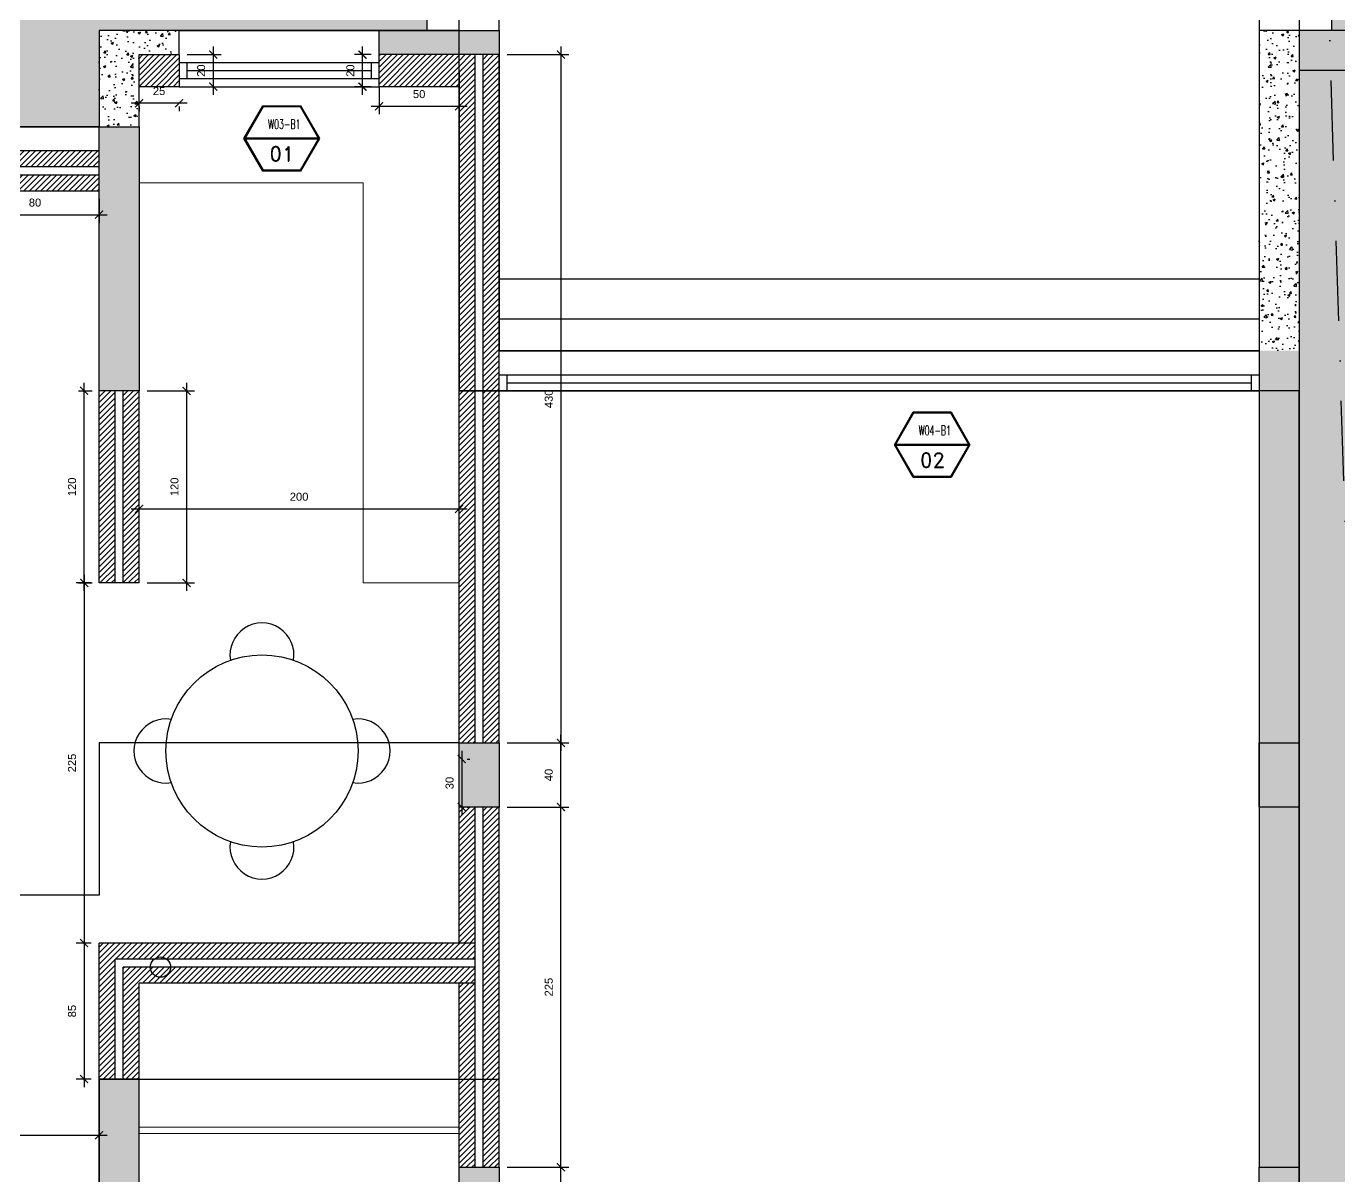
# Model space of a CAD drawing. Header units: centimetres. Extents: x 96271 to 179142, y 9855 to 112216.
# Drawn here: x 99691 to 100511, y 82120 to 82838 of the extents above; entities that cross this region are included whole.
import ezdxf
from ezdxf.enums import TextEntityAlignment as Align

# ---------------------------------------------------------------- set-up
doc = ezdxf.new("R2010")
doc.units = ezdxf.units.CM
doc.header["$LTSCALE"] = 100
doc.header["$MEASUREMENT"] = 0
doc.header["$PDSIZE"] = 0.2
doc.linetypes.add('DASHDOT', pattern=[1, 0.5, -0.25, 0, -0.25])
doc.layers.get('0').update_dxf_attribs({"linetype": 'CONTINUOUS'})
doc.layers.get('DEFPOINTS').update_dxf_attribs({"linetype": 'CONTINUOUS'})
for name, color, linetype in [('A-Dim CMU', 2, 'CONTINUOUS'), ('A-Furn-Free', 32, 'CONTINUOUS'), ('A-Glass-Full', 140, 'CONTINUOUS'), ('A-Patt-CMU', 8, 'CONTINUOUS'), ('A-Patt-Strcr', 8, 'CONTINUOUS'), ('A-Setback', 3, 'DASHDOT'), ('A-Slab limit', 53, 'CONTINUOUS'), ('A-Wall-Full', 5, 'CONTINUOUS'), ('A-Wall-Prht', 2, 'CONTINUOUS'), ('A-Wall-Strctr', 6, 'CONTINUOUS'), ('A-WINDOW-ANOT', 131, 'CONTINUOUS'), ('M-DR-SW', 62, 'CONTINUOUS'), ('PLANTS', 75, 'CONTINUOUS'), ('S-Limit-Formwork', 42, 'CONTINUOUS')]:
    doc.layers.add(name, color=color, linetype=linetype)
doc.layers.add('sanitaires', color=150, linetype='CONTINUOUS', lineweight=0)
doc.styles.add('ROMAND', font='romand.shx', dxfattribs={"height": 10})
doc.styles.get("Standard").update_dxf_attribs({"font": 'arial.ttf'})
doc.dimstyles.new('1-50', dxfattribs={"dimtxt": 11.25, "dimasz": 5, "dimexe": 5, "dimexo": 5, "dimgap": 5, "dimtad": 1, "dimdec": 1, "dimrnd": 0.5, "dimzin": 12, "dimdsep": 46, "dimtxsty": 'Standard', "dimblk": 'ARCHTICK', "dimcen": 0.09, "dimdle": 5, "dimadec": 0, "dimazin": 3, "dimtfac": 1, "dimtdec": 1, "dimtix": 1, "dimtofl": 0, "dimtmove": 1, "dimatfit": 3, "dimfxl": 5, "dimtolj": 1, "dimtzin": 0, "dimarcsym": 0})
pattern_1 = [(50, (99598.393, 77124.047), (14.345204, -1.255043), [1.5, -16.5]), (355, (99598.393, 77124.047), (-2.775027, 15.043843), [1.2, -13.2]), (100.45144, (99599.589, 77123.942), (11.570177, 13.7888), [1.274804, -14.022842]), (46.1842, (99598.393, 77128.047), (21.344827, -3.310386), [2.25, -24.75]), (96.63564, (99600.172, 77127.77), (18.69324, 19.48237), [1.91221, -21.034275]), (351.18416, (99598.393, 77128.047), (18.69324, 19.48237), [1.8, -19.8]), (21, (99600.393, 77127.047), (11.93814, -8.052378), [1.5, -16.5]), (326, (99600.393, 77127.047), (4.866307, 14.503), [1.2, -13.2]), (71.45144, (99601.388, 77126.376), (16.804448, 6.450623), [1.274804, -14.022842]), (37.5, (99598.393, 77124.047), (0.243197, 6.657877), [0, -13.04, 0, -13.4, 0, -13.25]), (7.5, (99598.393, 77124.047), (5.261391, 7.888234), [0, -7.64, 0, -12.74, 0, -5.05]), (327.5, (99593.933, 77124.047), (10.6764487, -0.4510974), [0, -5, 0, -15.6, 0, -20.7]), (317.5, (99591.933, 77124.047), (11.663723, 2.0021), [0, -6.5, 0, -10.36, 0, -14.7])]
pattern_2 = [(225, (109663.1543, 69378.0145), (1.76776695, -1.76776695), [])]

# ---------------------------------------------------------------- blocks, each defined once
blk = doc.blocks.new('_ArchTick')
at = {"color": 0, "linetype": 'ByBlock', "const_width": 0.15}
blk.add_lwpolyline([(-0.5, -0.5), (0.5, 0.5)], dxfattribs=at)
blk = doc.blocks.new('*D1129')
at = {"layer": 'A-Dim CMU', "color": 0, "lineweight": -2, "transparency": 16777216}
for p, q in [((99727.24, 82485.33), (99727.24, 82615.33)), ((99723.67, 82610.33), (99732.24, 82610.33)), ((99723.67, 82490.33), (99732.24, 82490.33))]:
    blk.add_line(p, q, dxfattribs=at)
at = {"layer": 'DEFPOINTS', "color": 0, "transparency": 16777216}
for p in [(99718.67, 82610.33), (99727.24, 82610.33), (99718.67, 82490.33)]:
    blk.add_point(p, dxfattribs=at)
at = {"layer": 'A-Dim CMU', "color": 0, "lineweight": -2, "transparency": 16777216, "xscale": 5, "yscale": 5, "zscale": 5}
for p, rotation in [((99727.24, 82610.33), 90), ((99727.24, 82490.33), 270)]:
    blk.add_blockref('_ArchTick', p, dxfattribs=dict(at, rotation=rotation))
at = {"layer": 'A-Dim CMU', "color": 0, "transparency": 16777216, "insert": (99719.69, 82550.33), "char_height": 5, "attachment_point": 5, "rotation": 90}
blk.add_mtext('\\A1;120', dxfattribs=at)
blk = doc.blocks.new('*D1140')
at = {"layer": 'A-Dim CMU', "color": 0, "lineweight": -2, "transparency": 16777216}
for p, q in [((99656.56, 82730.33), (99656.56, 82715.35)), ((99736.56, 82730.33), (99736.56, 82715.35)), ((99651.56, 82720.35), (99741.56, 82720.35))]:
    blk.add_line(p, q, dxfattribs=at)
at = {"layer": 'DEFPOINTS', "color": 0, "transparency": 16777216}
for p in [(99656.56, 82735.33), (99736.56, 82735.33), (99736.56, 82720.35)]:
    blk.add_point(p, dxfattribs=at)
at = {"layer": 'A-Dim CMU', "color": 0, "lineweight": -2, "transparency": 16777216, "xscale": 5, "yscale": 5, "zscale": 5, "rotation": 180}
blk.add_blockref('_ArchTick', (99656.56, 82720.35), dxfattribs=at)
at = {"layer": 'A-Dim CMU', "color": 0, "lineweight": -2, "transparency": 16777216, "xscale": 5, "yscale": 5, "zscale": 5}
blk.add_blockref('_ArchTick', (99736.56, 82720.35), dxfattribs=at)
at = {"layer": 'A-Dim CMU', "color": 0, "transparency": 16777216, "insert": (99696.56, 82727.9), "char_height": 5, "attachment_point": 5}
blk.add_mtext('\\A1;80', dxfattribs=at)
blk = doc.blocks.new('*D1161')
at = {"layer": 'A-Dim CMU', "color": 0, "lineweight": -2, "transparency": 16777216}
for p, q in [((99991.56, 82350.33), (100030.13, 82350.33)), ((100025.13, 82120.33), (100025.13, 82355.33)), ((99991.56, 82125.33), (100030.13, 82125.33))]:
    blk.add_line(p, q, dxfattribs=at)
at = {"layer": 'DEFPOINTS', "color": 0, "transparency": 16777216}
for p in [(99986.56, 82350.33), (100025.13, 82350.33), (99986.56, 82125.33)]:
    blk.add_point(p, dxfattribs=at)
at = {"layer": 'A-Dim CMU', "color": 0, "lineweight": -2, "transparency": 16777216, "xscale": 5, "yscale": 5, "zscale": 5}
for p, rotation in [((100025.13, 82350.33), 90), ((100025.13, 82125.33), 270)]:
    blk.add_blockref('_ArchTick', p, dxfattribs=dict(at, rotation=rotation))
at = {"layer": 'A-Dim CMU', "color": 0, "transparency": 16777216, "insert": (100017.58, 82237.83), "char_height": 5, "attachment_point": 5, "rotation": 90}
blk.add_mtext('\\A1;225', dxfattribs=at)
blk = doc.blocks.new('*D1162')
at = {"layer": 'A-Dim CMU', "color": 0, "lineweight": -2, "transparency": 16777216}
for p, q in [((100025.13, 82045.33), (100025.13, 82130.33)), ((99991.56, 82125.33), (100030.13, 82125.33)), ((99991.56, 82050.33), (100030.13, 82050.33))]:
    blk.add_line(p, q, dxfattribs=at)
at = {"layer": 'DEFPOINTS', "color": 0, "transparency": 16777216}
for p in [(99986.56, 82125.33), (100025.13, 82125.33), (99986.56, 82050.33)]:
    blk.add_point(p, dxfattribs=at)
at = {"layer": 'A-Dim CMU', "color": 0, "lineweight": -2, "transparency": 16777216, "xscale": 5, "yscale": 5, "zscale": 5}
for p, rotation in [((100025.13, 82125.33), 90), ((100025.13, 82050.33), 270)]:
    blk.add_blockref('_ArchTick', p, dxfattribs=dict(at, rotation=rotation))
at = {"layer": 'A-Dim CMU', "color": 0, "transparency": 16777216, "insert": (100017.59, 82087.83), "char_height": 5, "attachment_point": 5, "rotation": 90}
blk.add_mtext('\\A1;75', dxfattribs=at)
blk = doc.blocks.new('*D1163')
at = {"layer": 'A-Dim CMU', "color": 0, "lineweight": -2, "transparency": 16777216}
for p, q in [((99963.16, 82385.33), (99963.16, 82345.33)), ((99966.56, 82380.33), (99968.16, 82380.33)), ((99966.56, 82350.33), (99968.16, 82350.33))]:
    blk.add_line(p, q, dxfattribs=at)
at = {"layer": 'DEFPOINTS', "color": 0, "transparency": 16777216}
for p in [(99961.56, 82380.33), (99961.56, 82350.33), (99963.16, 82350.33)]:
    blk.add_point(p, dxfattribs=at)
at = {"layer": 'A-Dim CMU', "color": 0, "lineweight": -2, "transparency": 16777216, "xscale": 5, "yscale": 5, "zscale": 5}
for p, rotation in [((99963.16, 82380.33), 90), ((99963.16, 82350.33), 270)]:
    blk.add_blockref('_ArchTick', p, dxfattribs=dict(at, rotation=rotation))
at = {"layer": 'A-Dim CMU', "color": 0, "transparency": 16777216, "insert": (99955.61, 82365.33), "char_height": 5, "attachment_point": 5, "rotation": 90}
blk.add_mtext('\\A1;30', dxfattribs=at)
blk = doc.blocks.new('*D1164')
at = {"layer": 'A-Dim CMU', "color": 0, "lineweight": -2, "transparency": 16777216}
for p, q in [((99991.56, 82390.33), (100030.13, 82390.33)), ((100025.13, 82345.33), (100025.13, 82395.33)), ((99991.56, 82350.33), (100030.13, 82350.33))]:
    blk.add_line(p, q, dxfattribs=at)
at = {"layer": 'DEFPOINTS', "color": 0, "transparency": 16777216}
for p in [(99986.56, 82390.33), (100025.13, 82390.33), (99986.56, 82350.33)]:
    blk.add_point(p, dxfattribs=at)
at = {"layer": 'A-Dim CMU', "color": 0, "lineweight": -2, "transparency": 16777216, "xscale": 5, "yscale": 5, "zscale": 5}
for p, rotation in [((100025.13, 82390.33), 90), ((100025.13, 82350.33), 270)]:
    blk.add_blockref('_ArchTick', p, dxfattribs=dict(at, rotation=rotation))
at = {"layer": 'A-Dim CMU', "color": 0, "transparency": 16777216, "insert": (100017.58, 82370.33), "char_height": 5, "attachment_point": 5, "rotation": 90}
blk.add_mtext('\\A1;40', dxfattribs=at)
blk = doc.blocks.new('*D1173')
at = {"layer": 'A-Dim CMU', "color": 0, "lineweight": -2, "transparency": 16777216}
for p, q in [((99911.56, 82800.33), (99911.56, 82783.12)), ((99961.56, 82800.33), (99961.56, 82783.12)), ((99906.56, 82788.12), (99966.56, 82788.12))]:
    blk.add_line(p, q, dxfattribs=at)
at = {"layer": 'DEFPOINTS', "color": 0, "transparency": 16777216}
for p in [(99911.56, 82805.33), (99961.56, 82805.33), (99961.56, 82788.12)]:
    blk.add_point(p, dxfattribs=at)
at = {"layer": 'A-Dim CMU', "color": 0, "lineweight": -2, "transparency": 16777216, "xscale": 5, "yscale": 5, "zscale": 5, "rotation": 180}
blk.add_blockref('_ArchTick', (99911.56, 82788.12), dxfattribs=at)
at = {"layer": 'A-Dim CMU', "color": 0, "lineweight": -2, "transparency": 16777216, "xscale": 5, "yscale": 5, "zscale": 5}
blk.add_blockref('_ArchTick', (99961.56, 82788.12), dxfattribs=at)
at = {"layer": 'A-Dim CMU', "color": 0, "transparency": 16777216, "insert": (99936.56, 82795.67), "char_height": 5, "attachment_point": 5}
blk.add_mtext('\\A1;50', dxfattribs=at)
blk = doc.blocks.new('*D1174')
at = {"layer": 'A-Dim CMU', "color": 0, "lineweight": -2, "transparency": 16777216}
for p, q in [((99901.17, 82795.33), (99901.17, 82825.33)), ((99906.56, 82820.33), (99896.17, 82820.33)), ((99906.56, 82800.33), (99896.17, 82800.33))]:
    blk.add_line(p, q, dxfattribs=at)
at = {"layer": 'DEFPOINTS', "color": 0, "transparency": 16777216}
for p in [(99901.17, 82820.33), (99911.56, 82820.33), (99911.56, 82800.33)]:
    blk.add_point(p, dxfattribs=at)
at = {"layer": 'A-Dim CMU', "color": 0, "lineweight": -2, "transparency": 16777216, "xscale": 5, "yscale": 5, "zscale": 5}
for p, rotation in [((99901.17, 82820.33), 90), ((99901.17, 82800.33), 270)]:
    blk.add_blockref('_ArchTick', p, dxfattribs=dict(at, rotation=rotation))
at = {"layer": 'A-Dim CMU', "color": 0, "transparency": 16777216, "insert": (99893.62, 82810.33), "char_height": 5, "attachment_point": 5, "rotation": 90}
blk.add_mtext('\\A1;20', dxfattribs=at)
blk = doc.blocks.new('*D1175')
at = {"layer": 'A-Dim CMU', "color": 0, "lineweight": -2, "transparency": 16777216}
for p, q in [((99807.91, 82825.33), (99807.91, 82795.33)), ((99791.56, 82820.33), (99812.91, 82820.33)), ((99791.56, 82800.33), (99812.91, 82800.33))]:
    blk.add_line(p, q, dxfattribs=at)
at = {"layer": 'DEFPOINTS', "color": 0, "transparency": 16777216}
for p in [(99786.56, 82820.33), (99786.56, 82800.33), (99807.91, 82800.33)]:
    blk.add_point(p, dxfattribs=at)
at = {"layer": 'A-Dim CMU', "color": 0, "lineweight": -2, "transparency": 16777216, "xscale": 5, "yscale": 5, "zscale": 5}
for p, rotation in [((99807.91, 82820.33), 90), ((99807.91, 82800.33), 270)]:
    blk.add_blockref('_ArchTick', p, dxfattribs=dict(at, rotation=rotation))
at = {"layer": 'A-Dim CMU', "color": 0, "transparency": 16777216, "insert": (99800.36, 82810.33), "char_height": 5, "attachment_point": 5, "rotation": 90}
blk.add_mtext('\\A1;20', dxfattribs=at)
blk = doc.blocks.new('*D1176')
at = {"layer": 'A-Dim CMU', "color": 0, "lineweight": -2, "transparency": 16777216}
for p, q in [((99791.56, 82790.01), (99756.56, 82790.01)), ((99761.56, 82787.91), (99761.56, 82785.01)), ((99786.56, 82787.91), (99786.56, 82785.01))]:
    blk.add_line(p, q, dxfattribs=at)
at = {"layer": 'DEFPOINTS', "color": 0, "transparency": 16777216}
for p in [(99761.56, 82792.91), (99786.56, 82792.91), (99761.56, 82790.01)]:
    blk.add_point(p, dxfattribs=at)
at = {"layer": 'A-Dim CMU', "color": 0, "lineweight": -2, "transparency": 16777216, "xscale": 5, "yscale": 5, "zscale": 5, "rotation": 180}
blk.add_blockref('_ArchTick', (99761.56, 82790.01), dxfattribs=at)
at = {"layer": 'A-Dim CMU', "color": 0, "lineweight": -2, "transparency": 16777216, "xscale": 5, "yscale": 5, "zscale": 5}
blk.add_blockref('_ArchTick', (99786.56, 82790.01), dxfattribs=at)
at = {"layer": 'A-Dim CMU', "color": 0, "transparency": 16777216, "insert": (99774.06, 82797.56), "char_height": 5, "attachment_point": 5}
blk.add_mtext('\\A1;25', dxfattribs=at)
blk = doc.blocks.new('*D1182')
at = {"layer": 'A-Dim CMU', "color": 0, "lineweight": -2, "transparency": 16777216}
for p, q in [((99791.28, 82615.33), (99791.28, 82485.33)), ((99766.56, 82610.33), (99796.28, 82610.33)), ((99766.56, 82490.33), (99796.28, 82490.33))]:
    blk.add_line(p, q, dxfattribs=at)
at = {"layer": 'DEFPOINTS', "color": 0, "transparency": 16777216}
for p in [(99761.56, 82610.33), (99761.56, 82490.33), (99791.28, 82490.33)]:
    blk.add_point(p, dxfattribs=at)
at = {"layer": 'A-Dim CMU', "color": 0, "lineweight": -2, "transparency": 16777216, "xscale": 5, "yscale": 5, "zscale": 5}
for p, rotation in [((99791.28, 82610.33), 90), ((99791.28, 82490.33), 270)]:
    blk.add_blockref('_ArchTick', p, dxfattribs=dict(at, rotation=rotation))
at = {"layer": 'A-Dim CMU', "color": 0, "transparency": 16777216, "insert": (99783.73, 82550.33), "char_height": 5, "attachment_point": 5, "rotation": 90}
blk.add_mtext('\\A1;120', dxfattribs=at)
blk = doc.blocks.new('*D1183')
at = {"layer": 'A-Dim CMU', "color": 0, "lineweight": -2, "transparency": 16777216}
for p, q in [((99761.56, 82495.33), (99761.56, 82541.58)), ((99961.56, 82495.33), (99961.56, 82541.58)), ((99756.56, 82536.58), (99966.56, 82536.58))]:
    blk.add_line(p, q, dxfattribs=at)
at = {"layer": 'DEFPOINTS', "color": 0, "transparency": 16777216}
for p in [(99961.56, 82536.58), (99761.56, 82490.33), (99961.56, 82490.33)]:
    blk.add_point(p, dxfattribs=at)
at = {"layer": 'A-Dim CMU', "color": 0, "lineweight": -2, "transparency": 16777216, "xscale": 5, "yscale": 5, "zscale": 5, "rotation": 180}
blk.add_blockref('_ArchTick', (99761.56, 82536.58), dxfattribs=at)
at = {"layer": 'A-Dim CMU', "color": 0, "lineweight": -2, "transparency": 16777216, "xscale": 5, "yscale": 5, "zscale": 5}
blk.add_blockref('_ArchTick', (99961.56, 82536.58), dxfattribs=at)
at = {"layer": 'A-Dim CMU', "color": 0, "transparency": 16777216, "insert": (99861.56, 82544.14), "char_height": 5, "attachment_point": 5}
blk.add_mtext('\\A1;200', dxfattribs=at)
blk = doc.blocks.new('*D1184')
at = {"layer": 'A-Dim CMU', "color": 0, "lineweight": -2, "transparency": 16777216}
for p, q in [((100025.13, 82825.33), (100025.13, 82385.33)), ((99991.56, 82820.33), (100030.13, 82820.33)), ((99991.56, 82390.33), (100030.13, 82390.33))]:
    blk.add_line(p, q, dxfattribs=at)
at = {"layer": 'DEFPOINTS', "color": 0, "transparency": 16777216}
for p in [(99986.56, 82820.33), (99986.56, 82390.33), (100025.13, 82390.33)]:
    blk.add_point(p, dxfattribs=at)
at = {"layer": 'A-Dim CMU', "color": 0, "lineweight": -2, "transparency": 16777216, "xscale": 5, "yscale": 5, "zscale": 5}
for p, rotation in [((100025.13, 82820.33), 90), ((100025.13, 82390.33), 270)]:
    blk.add_blockref('_ArchTick', p, dxfattribs=dict(at, rotation=rotation))
at = {"layer": 'A-Dim CMU', "color": 0, "transparency": 16777216, "insert": (100017.58, 82605.33), "char_height": 5, "attachment_point": 5, "rotation": 90}
blk.add_mtext('\\A1;430', dxfattribs=at)
blk = doc.blocks.new('*D1185')
at = {"layer": 'A-Dim CMU', "color": 0, "lineweight": -2, "transparency": 16777216}
for p, q in [((99731.56, 82490.33), (99722.24, 82490.33)), ((99727.24, 82495.33), (99727.24, 82260.33)), ((99731.56, 82265.33), (99722.24, 82265.33))]:
    blk.add_line(p, q, dxfattribs=at)
at = {"layer": 'DEFPOINTS', "color": 0, "transparency": 16777216}
for p in [(99736.56, 82490.33), (99727.24, 82265.33), (99736.56, 82265.33)]:
    blk.add_point(p, dxfattribs=at)
at = {"layer": 'A-Dim CMU', "color": 0, "lineweight": -2, "transparency": 16777216, "xscale": 5, "yscale": 5, "zscale": 5}
for p, rotation in [((99727.24, 82490.33), 90), ((99727.24, 82265.33), 270)]:
    blk.add_blockref('_ArchTick', p, dxfattribs=dict(at, rotation=rotation))
at = {"layer": 'A-Dim CMU', "color": 0, "transparency": 16777216, "insert": (99719.69, 82377.83), "char_height": 5, "attachment_point": 5, "rotation": 90}
blk.add_mtext('\\A1;225', dxfattribs=at)
blk = doc.blocks.new('*D1186')
at = {"layer": 'A-Dim CMU', "color": 0, "lineweight": -2, "transparency": 16777216}
for p, q in [((99727.24, 82270.33), (99727.24, 82175.33)), ((99731.56, 82265.33), (99722.24, 82265.33)), ((99731.56, 82180.33), (99722.24, 82180.33))]:
    blk.add_line(p, q, dxfattribs=at)
at = {"layer": 'DEFPOINTS', "color": 0, "transparency": 16777216}
for p in [(99736.56, 82265.33), (99727.24, 82180.33), (99736.56, 82180.33)]:
    blk.add_point(p, dxfattribs=at)
at = {"layer": 'A-Dim CMU', "color": 0, "lineweight": -2, "transparency": 16777216, "xscale": 5, "yscale": 5, "zscale": 5}
for p, rotation in [((99727.24, 82265.33), 90), ((99727.24, 82180.33), 270)]:
    blk.add_blockref('_ArchTick', p, dxfattribs=dict(at, rotation=rotation))
at = {"layer": 'A-Dim CMU', "color": 0, "transparency": 16777216, "insert": (99719.69, 82222.83), "char_height": 5, "attachment_point": 5, "rotation": 90}
blk.add_mtext('\\A1;85', dxfattribs=at)
blk = doc.blocks.new('WINDOW-TAGS')
at = {"color": 4}
for p, q in [((231, 535), (1283, 535)), ((231, 528), (1283, 528)), ((231, 521), (1283, 521))]:
    blk.add_line(p, q, dxfattribs=at)
for points in [[(1299, 528), (1028, 997), (486, 997), (215, 528), (486, 58), (1028, 58)], [(1291, 528), (1024, 990), (490, 990), (223, 528), (490, 65), (1024, 65)], [(1283, 528), (1020, 983), (494, 983), (231, 528), (494, 72), (1020, 72)]]:
    blk.add_lwpolyline(points, close=True, dxfattribs=at)
at = {"color": 4, "style": 'ROMAND'}
for tag, p in [('LEVEL', (761, 644)), ('WINDOW-NO', (871, 199))]:
    blk.add_attdef(tag, text='', height=210, dxfattribs=at).set_placement(p, align=Align.CENTER)
blk = doc.blocks.new('*D1191')
at = {"layer": 'A-Dim CMU', "color": 0, "lineweight": -2, "transparency": 16777216}
for p, q in [((99606.56, 82145.26), (99741.56, 82145.26)), ((99611.56, 82130.37), (99611.56, 82150.26)), ((99736.56, 82130.37), (99736.56, 82150.26))]:
    blk.add_line(p, q, dxfattribs=at)
at = {"layer": 'DEFPOINTS', "color": 0, "transparency": 16777216}
for p in [(99736.56, 82145.26), (99611.56, 82125.37), (99736.56, 82125.37)]:
    blk.add_point(p, dxfattribs=at)
at = {"layer": 'A-Dim CMU', "color": 0, "lineweight": -2, "transparency": 16777216, "xscale": 5, "yscale": 5, "zscale": 5, "rotation": 180}
blk.add_blockref('_ArchTick', (99611.56, 82145.26), dxfattribs=at)
at = {"layer": 'A-Dim CMU', "color": 0, "lineweight": -2, "transparency": 16777216, "xscale": 5, "yscale": 5, "zscale": 5}
blk.add_blockref('_ArchTick', (99736.56, 82145.26), dxfattribs=at)
at = {"layer": 'A-Dim CMU', "color": 0, "transparency": 16777216, "insert": (99674.06, 82152.82), "char_height": 5, "attachment_point": 5}
blk.add_mtext('\\A1;125', dxfattribs=at)

msp = doc.modelspace()

# ---------------------------------------------------------------- hatches: boundary and pattern name
at = {"layer": 'A-Patt-CMU'}
h = msp.add_hatch(dxfattribs=at)
h.set_pattern_fill('ANSI31', color=256, scale=20, angle=180)
h.set_pattern_definition(pattern_2)
h.paths.add_polyline_path([(99786.559, 82820.329), (99761.559, 82820.329), (99761.559, 82800.329), (99786.559, 82800.329)])
h = msp.add_hatch(dxfattribs=at)
h.set_pattern_fill('ANSI31', color=256, scale=20, angle=180)
h.set_pattern_definition(pattern_2)
h.paths.add_polyline_path([(99767.77, 82483.317), (99761.559, 82483.317)])
h.paths.add_polyline_path([(99976.559, 82820.329), (99976.559, 82390.329), (99986.559, 82390.329), (99986.559, 82820.329)])
h.paths.add_polyline_path([(99971.559, 82390.329), (99971.559, 82820.329), (99961.559, 82820.329), (99961.559, 82390.329)])
h = msp.add_hatch(dxfattribs=at)
h.set_pattern_fill('ANSI31', color=256, scale=20, angle=180)
h.set_pattern_definition(pattern_2)
h.paths.add_polyline_path([(99961.559, 82820.329), (99911.559, 82820.329), (99911.559, 82800.329), (99961.559, 82800.329)])
h = msp.add_hatch(dxfattribs=at)
h.set_pattern_fill('ANSI31', color=256, scale=20, angle=180)
h.set_pattern_definition(pattern_2)
h.paths.add_polyline_path([(99151.559, 82750.329), (99351.559, 82750.329), (99351.559, 82760.329), (99151.559, 82760.329)])
h.paths.add_polyline_path([(99656.559, 82750.329), (99736.559, 82750.329), (99736.559, 82760.329), (99656.559, 82760.329)])
h.paths.add_polyline_path([(99736.559, 82745.329), (99656.559, 82745.329), (99656.559, 82735.329), (99736.559, 82735.329)])
h.paths.add_polyline_path([(99256.559, 82745.329), (99256.559, 82735.329), (99351.559, 82735.329), (99351.559, 82745.329)])
h.paths.add_polyline_path([(99241.559, 82735.329), (99241.559, 82745.329), (99151.559, 82745.329), (99151.559, 82735.329)])
h = msp.add_hatch(dxfattribs=at)
h.set_pattern_fill('ANSI31', color=256, scale=20, angle=180)
h.set_pattern_definition([(225, (96004.5307, 69378.0145), (1.76776695, -1.76776695), [])])
h.paths.add_polyline_path([(99256.559, 82745.329), (99241.559, 82745.329), (99241.559, 82665.329), (99256.559, 82665.329)])
h.paths.add_polyline_path([(99986.559, 82350.329), (99976.559, 82350.329), (99976.559, 82125.329), (99986.559, 82125.329)])
h.paths.add_polyline_path([(99861.559, 81715.329), (99761.559, 81715.329), (99761.559, 81700.329), (99861.559, 81700.329)])
h.paths.add_polyline_path([(99961.559, 81715.329), (99951.559, 81715.329), (99951.559, 81700.329), (99961.559, 81700.329)])
h.paths.add_polyline_path([(99996.559, 81885.329), (99986.559, 81885.329), (99986.559, 81870.329), (99996.559, 81870.329)])
h.paths.add_polyline_path([(99961.559, 81460.329), (99921.559, 81460.329), (99921.559, 81445.329), (99961.559, 81445.329)])
h.paths.add_polyline_path([(100221.559, 81285.329), (100161.559, 81285.329), (100161.559, 81275.329), (100221.559, 81275.329)])
h.paths.add_polyline_path([(100391.559, 82070.329), (100391.559, 82060.329), (100461.559, 82060.329), (100461.559, 82070.329)])
h.paths.add_polyline_path([(100391.559, 82030.329), (100401.559, 82030.329), (100401.559, 82060.329), (100391.559, 82060.329)])
h.paths.add_polyline_path([(100391.559, 81940.329), (100496.559, 81940.329), (100496.559, 81950.329), (100401.559, 81950.329), (100401.559, 81970.329), (100391.559, 81970.329)])
h.paths.add_polyline_path([(99746.559, 82490.329), (99746.559, 82610.329), (99736.559, 82610.329), (99736.559, 82490.329)])
h.paths.add_polyline_path([(99751.559, 82610.329), (99751.559, 82490.329), (99761.559, 82490.329), (99761.559, 82610.329)])
h.paths.add_polyline_path([(99596.559, 81945.372), (99596.559, 81875.329), (99601.559, 81875.329), (99601.559, 81860.329), (99426.559, 81860.329), (99426.559, 82110.351), (98936.559, 82110.351), (98936.559, 82100.329), (99416.559, 82100.372), (99416.559, 81850.329), (99611.559, 81850.329), (99611.559, 81945.372)])
h.paths.add_polyline_path([(99596.559, 81865.329), (99596.559, 81875.329), (99441.559, 81875.329), (99441.559, 82110.372), (99596.559, 82110.372), (99596.559, 82025.372), (99611.559, 82025.372), (99611.559, 82125.372), (99256.559, 82125.372), (99256.559, 82575.329), (99241.559, 82575.329), (99241.559, 82125.343), (98936.559, 82125.343), (98936.559, 82115.351), (99431.559, 82115.351), (99431.559, 81865.329)])
h.paths.add_polyline_path([(99961.559, 82265.329), (99971.548, 82265.329), (99971.548, 82350.329), (99961.559, 82350.329)])
h.paths.add_polyline_path([(99971.548, 82240.329), (99961.559, 82240.329), (99961.559, 82125.329), (99971.548, 82125.329)])
h.paths.add_polyline_path([(99746.559, 81630.34), (99746.559, 81670.329), (99736.559, 81670.329), (99736.559, 81630.34)])
h.paths.add_polyline_path([(99751.559, 81670.329), (99751.559, 81630.329), (99761.559, 81630.329), (99761.559, 81670.329)])
h.paths.add_polyline_path([(99746.559, 81510.34), (99736.559, 81510.34), (99736.559, 81315.329), (99746.559, 81315.329)])
h.paths.add_polyline_path([(99751.559, 81460.329), (99761.559, 81460.329), (99761.559, 81510.34), (99751.559, 81510.34)])
h.paths.add_polyline_path([(99761.559, 81445.329), (99751.559, 81445.329), (99751.559, 81315.329), (99761.559, 81315.329)])
h = msp.add_hatch(dxfattribs=at)
h.set_pattern_fill('ANSI31', color=256, scale=20, angle=180)
h.set_pattern_definition(pattern_2)
h.paths.add_polyline_path([(99746.559, 82255.329), (99971.548, 82255.329), (99971.548, 82265.329), (99736.559, 82265.329), (99736.559, 82180.329), (99746.559, 82180.329)])
h.paths.add_polyline_path([(99971.548, 82250.329), (99751.559, 82250.329), (99751.559, 82180.329), (99761.559, 82180.329), (99761.559, 82240.329), (99971.548, 82240.329)], flags=17)
at = {"layer": 'A-Patt-Strcr'}
h = msp.add_hatch(dxfattribs=at)
h.set_pattern_fill('AR-CONC', color=256, scale=2)
h.set_pattern_definition([(50, (89598.393, 77124.047), (14.345204, -1.255043), [1.5, -16.5]), (355, (89598.393, 77124.047), (-2.775027, 15.043843), [1.2, -13.2]), (100.45144, (89599.589, 77123.942), (11.570177, 13.7888), [1.274804, -14.022842]), (46.1842, (89598.393, 77128.047), (21.344827, -3.310386), [2.25, -24.75]), (96.63564, (89600.172, 77127.77), (18.69324, 19.482372), [1.912207, -21.034275]), (351.18416, (89598.393, 77128.047), (18.69324, 19.482372), [1.8, -19.8]), (21, (89600.393, 77127.047), (11.938141, -8.052378), [1.5, -16.5]), (326, (89600.393, 77127.047), (4.866307, 14.503001), [1.2, -13.2]), (71.45144, (89601.388, 77126.376), (16.804448, 6.450623), [1.274804, -14.022842]), (37.5, (89598.393, 77124.047), (0.2431971, 6.657877), [0, -13.04, 0, -13.4, 0, -13.25]), (7.5, (89598.393, 77124.047), (5.2613907, 7.8882342), [0, -7.64, 0, -12.74, 0, -5.05]), (327.5, (89593.933, 77124.047), (10.6764487, -0.4510974), [0, -5, 0, -15.6, 0, -20.7]), (317.5, (89591.933, 77124.047), (11.6637234, 2.0020996), [0, -6.5, 0, -10.36, 0, -14.7])])
h.paths.add_polyline_path([(99736.559, 81200.329), (99376.559, 81200.329), (99376.559, 81175.329), (99401.559, 81175.329), (99736.559, 81175.329)], flags=17)
h.paths.add_polyline_path([(98901.559, 81670.329), (98876.559, 81670.329), (98876.559, 81270.329), (98901.559, 81270.329)])
h.paths.add_polyline_path([(98901.559, 82775.329), (98876.559, 82775.329), (98876.559, 82180.329), (98901.559, 82180.329)])
edge = h.paths.add_edge_path()
edge.add_line((100486.559, 82835.329), (100486.559, 82810.329))
edge.add_line((100486.559, 82810.329), (100981.46, 82810.329))
edge.add_line((100981.46, 82810.329), (101043.327, 80977.01))
edge.add_line((101043.327, 80977.01), (99866.857, 80980.229))
edge.add_line((99866.857, 80980.229), (99504.72, 80897.76))
edge.add_arc((99826.559, 81175.329), 425, 180, 220.776015, ccw=False)
edge.add_line((99401.559, 81175.329), (99376.559, 81175.329))
edge.add_arc((99826.559, 81175.329), 450, 180, 222.70827)
edge.add_line((99495.892, 80870.11), (99869.634, 80955.221))
edge.add_line((99869.634, 80955.221), (101065.679, 80951.949))
edge.add_line((101065.679, 80951.949), (101005.677, 82835.329))
edge.add_line((101005.677, 82835.329), (100486.559, 82835.329))
h = msp.add_hatch(dxfattribs=at)
h.set_pattern_fill('AR-CONC', color=256, scale=2)
h.set_pattern_definition(pattern_1)
h.paths.add_polyline_path([(99986.559, 82835.329), (99911.559, 82835.329), (99911.559, 82820.329), (99986.559, 82820.329)])
h.paths.add_polyline_path([(99761.559, 82775.329), (99736.559, 82775.329), (99736.559, 82610.329), (99761.559, 82610.329)])
h = msp.add_hatch(dxfattribs=at)
h.set_pattern_fill('AR-CONC', color=256, scale=2)
h.set_pattern_definition([(50, (109598.393, 77119.047), (14.345204, -1.255043), [1.5, -16.5]), (355, (109598.393, 77119.047), (-2.775027, 15.043843), [1.2, -13.2]), (100.45144, (109599.589, 77118.942), (11.570177, 13.7888), [1.274804, -14.022842]), (46.1842, (109598.393, 77123.047), (21.344827, -3.310386), [2.25, -24.75]), (96.63564, (109600.172, 77122.77), (18.69324, 19.482372), [1.912207, -21.034275]), (351.18416, (109598.393, 77123.047), (18.69324, 19.48237), [1.8, -19.8]), (21, (109600.393, 77122.047), (11.938141, -8.052378), [1.5, -16.5]), (326, (109600.393, 77122.047), (4.866307, 14.503), [1.2, -13.2]), (71.45144, (109601.388, 77121.376), (16.804448, 6.450623), [1.274804, -14.022842]), (37.5, (109598.393, 77119.047), (0.243197, 6.657877), [0, -13.04, 0, -13.4, 0, -13.25]), (7.5, (109598.393, 77119.047), (5.2613907, 7.8882342), [0, -7.64, 0, -12.74, 0, -5.05]), (327.5, (109593.933, 77119.047), (10.6764487, -0.4510974), [0, -5, 0, -15.6, 0, -20.7]), (317.5, (109591.933, 77119.047), (11.6637234, 2.0021), [0, -6.5, 0, -10.36, 0, -14.7])])
h.paths.add_polyline_path([(99786.559, 82835.329), (99736.559, 82835.329), (99736.559, 82775.329), (99761.559, 82775.329), (99761.559, 82820.329), (99786.559, 82820.329)])
h = msp.add_hatch(dxfattribs=at)
h.set_pattern_fill('AR-CONC', color=256, scale=2)
h.set_pattern_definition(pattern_1)
h.paths.add_polyline_path([(100486.559, 82835.329), (100461.559, 82835.329), (100461.559, 82635.329), (100486.559, 82635.329)])
h = msp.add_hatch(dxfattribs=at)
h.set_pattern_fill('EARTH', color=256, scale=100)
h.set_pattern_definition([(0, (89598.393, 77124.047), (25, 25), [25, -25]), (0, (89598.393, 77133.422), (25, 25), [25, -25]), (0, (89598.393, 77142.797), (25, 25), [25, -25]), (90, (89601.518, 77145.922), (-25, 25), [25, -25]), (90, (89610.893, 77145.922), (-25, 25), [25, -25]), (90, (89620.268, 77145.922), (-25, 25), [25, -25])])
edge = h.paths.add_edge_path()
edge.add_line((99504.72, 80897.76), (99866.857, 80980.229))
edge.add_line((99866.857, 80980.229), (101039.868, 80977.019))
edge.add_line((101039.868, 80977.019), (100981.46, 82810.329))
edge.add_line((100981.46, 82810.329), (100486.559, 82810.329))
edge.add_line((100486.559, 82810.329), (100486.559, 82350.329))
edge.add_line((100486.559, 82350.329), (100486.559, 82125.329))
edge.add_line((100486.559, 82125.329), (100486.559, 82075.329))
edge.add_line((100486.559, 82075.329), (100521.559, 82075.329))
edge.add_line((100521.559, 82075.329), (100521.559, 81870.329))
edge.add_line((100521.559, 81870.329), (100486.559, 81870.329))
edge.add_line((100486.559, 81870.329), (100486.559, 81425.329))
edge.add_line((100486.559, 81425.329), (100246.559, 81425.329))
edge.add_line((100246.559, 81425.329), (100246.559, 81175.329))
edge.add_line((100246.559, 81175.329), (99761.559, 81175.329))
edge.add_line((99761.559, 81175.329), (99401.559, 81175.329))
edge.add_arc((99826.559, 81175.329), 425, 180, 220.776015)
h = msp.add_hatch(dxfattribs=at)
h.set_pattern_fill('AR-CONC', color=256, scale=2)
h.set_pattern_definition([(50, (109598.393, 77124.047), (14.345204, -1.255043), [1.5, -16.5]), (355, (109598.393, 77124.047), (-2.775027, 15.043843), [1.2, -13.2]), (100.45144, (109599.589, 77123.942), (11.570177, 13.7888), [1.274804, -14.022842]), (46.1842, (109598.393, 77128.047), (21.344827, -3.310386), [2.25, -24.75]), (96.63564, (109600.172, 77127.77), (18.69324, 19.482372), [1.912207, -21.034275]), (351.18416, (109598.393, 77128.047), (18.69324, 19.48237), [1.8, -19.8]), (21, (109600.393, 77127.047), (11.938141, -8.052378), [1.5, -16.5]), (326, (109600.393, 77127.047), (4.866307, 14.503), [1.2, -13.2]), (71.45144, (109601.388, 77126.376), (16.804448, 6.450623), [1.274804, -14.022842]), (37.5, (109598.393, 77124.047), (0.243197, 6.657877), [0, -13.04, 0, -13.4, 0, -13.25]), (7.5, (109598.393, 77124.047), (5.2613907, 7.8882342), [0, -7.64, 0, -12.74, 0, -5.05]), (327.5, (109593.933, 77124.047), (10.6764487, -0.4510974), [0, -5, 0, -15.6, 0, -20.7]), (317.5, (109591.933, 77124.047), (11.6637234, 2.0021), [0, -6.5, 0, -10.36, 0, -14.7])])
h.paths.add_polyline_path([(100246.559, 81425.329), (100281.559, 81425.329), (100281.559, 81450.329), (100221.559, 81450.329), (100221.559, 81200.329), (99761.559, 81200.329), (99761.559, 81175.329), (100246.559, 81175.329)])
h.paths.add_polyline_path([(99761.559, 81315.329), (99736.559, 81315.329), (99736.559, 81175.329), (99761.559, 81175.329)])
h.paths.add_polyline_path([(100486.559, 82635.329), (100461.559, 82635.329), (100461.559, 82390.329), (100486.559, 82390.329)])
h.paths.add_polyline_path([(100486.559, 82390.329), (100461.559, 82390.329), (100461.559, 82350.329), (100486.559, 82350.329)])
h.paths.add_polyline_path([(100486.559, 82350.329), (100461.559, 82350.329), (100461.559, 82125.329), (100486.559, 82125.329)])
h.paths.add_polyline_path([(100486.559, 82125.329), (100461.559, 82125.329), (100461.559, 82050.329), (100486.559, 82050.329)])
h.paths.add_polyline_path([(100521.559, 82075.329), (100486.559, 82075.329), (100486.559, 82050.329), (100496.559, 82050.329), (100496.559, 81895.329), (100521.559, 81895.329)])
h.paths.add_polyline_path([(100521.559, 81895.329), (100391.559, 81895.329), (100391.559, 81870.329), (100521.559, 81870.329)])
h.paths.add_polyline_path([(100486.559, 81870.329), (100461.559, 81870.329), (100461.559, 81450.329), (100281.559, 81450.329), (100281.559, 81425.329), (100486.559, 81425.329)])
h.paths.add_polyline_path([(99986.559, 81895.329), (99961.559, 81895.329), (99961.559, 81700.329), (99986.559, 81700.329)])
h.paths.add_polyline_path([(100341.559, 81750.329), (100311.559, 81750.329), (100311.559, 81720.329), (100341.559, 81720.329)], flags=17)
h.paths.add_polyline_path([(100341.559, 81600.329), (100311.559, 81600.329), (100311.559, 81570.329), (100341.559, 81570.329)], flags=17)
h.paths.add_polyline_path([(100136.559, 81300.329), (99986.559, 81300.329), (99986.559, 81275.329), (100136.559, 81275.329)], flags=17)
h.paths.add_polyline_path([(98936.559, 81270.329), (98876.559, 81270.329), (98876.559, 81175.329), (98936.559, 81175.329)])
h.paths.add_polyline_path([(98936.559, 81750.329), (98876.559, 81750.329), (98876.559, 81670.329), (98936.559, 81670.329)])
h.paths.add_polyline_path([(98936.559, 82180.329), (98876.559, 82180.329), (98876.559, 82100.329), (98936.559, 82100.329)])
h.paths.add_polyline_path([(99761.559, 82180.329), (99736.559, 82180.329), (99736.559, 82050.329), (99761.559, 82050.329)])
h.paths.add_polyline_path([(99986.559, 82125.329), (99961.559, 82125.329), (99961.559, 82050.329), (99986.559, 82050.329)])
h.paths.add_polyline_path([(99986.559, 82390.329), (99961.559, 82390.329), (99961.559, 82350.329), (99986.559, 82350.329)])
h.paths.add_polyline_path([(99761.559, 81750.329), (99736.559, 81750.329), (99736.559, 81670.329), (99761.559, 81670.329)])
h.paths.add_polyline_path([(99986.559, 81430.329), (99976.559, 81430.329), (99976.559, 81460.329), (99961.559, 81460.329), (99961.559, 81275.329), (99986.559, 81275.329)])
h.paths.add_polyline_path([(100146.559, 81430.329), (100136.559, 81430.329), (100136.559, 81275.329), (100161.559, 81275.329), (100161.559, 81460.329), (100146.559, 81460.329)])
at = {"layer": 'PLANTS'}
h = msp.add_hatch(dxfattribs=at)
h.set_pattern_fill('AR-SAND', color=256, scale=20)
h.set_pattern_definition([(37.5, (109663.154, 69378.014), (-1.259867, 38.536475), [0, -30.4, 0, -34, 0, -32.5]), (7.5, (109663.154, 69378.014), (35.39553, 56.44292), [0, -16.4, 0, -27.4, 0, -10.5]), (327.5, (109638.554, 69378.014), (62.28284, 0.11318), [0, -10, 0, -36, 0, -47]), (317.5, (109638.554, 69378.014), (60.12253, 17.55351), [0, -5, 0, -23.6, 0, -27])])
edge = h.paths.add_edge_path()
edge.add_arc((98661.559, 80820.329), 825, 90, 141.086932)
edge.add_line((98019.627, 81338.545), (98002.881, 83105.329))
edge.add_line((98002.881, 83105.329), (98316.559, 83105.329))
edge.add_line((98316.559, 83105.329), (98431.258, 83105.329))
edge.add_line((98431.258, 83105.329), (98896.559, 83105.329))
edge.add_line((98896.559, 83105.329), (98896.559, 83630.329))
edge.add_line((98896.559, 83630.329), (99278.171, 83630.329))
edge.add_line((99278.171, 83630.329), (99555.202, 83630.329))
edge.add_line((99555.202, 83630.329), (99555.202, 83736.52))
edge.add_line((99555.202, 83736.52), (99555.202, 83830.329))
edge.add_line((99555.202, 83830.329), (100191.952, 83830.329))
edge.add_line((100191.952, 83830.329), (100255.202, 83830.329))
edge.add_line((100255.202, 83830.329), (100255.202, 84090.329))
edge.add_line((100255.202, 84090.329), (100764.877, 84095.266))
edge.add_line((100764.877, 84095.266), (100940.524, 84095.266))
edge.add_line((100940.524, 84095.266), (100980.664, 82835.329))
edge.add_line((100980.664, 82835.329), (100506.559, 82835.329))
edge.add_line((100506.559, 82835.329), (100506.559, 83400.329))
edge.add_line((100506.559, 83400.329), (99941.559, 83400.329))
edge.add_line((99941.559, 83400.329), (99941.559, 82835.329))
edge.add_line((99941.559, 82835.329), (99736.559, 82835.329))
edge.add_line((99736.559, 82835.329), (99736.559, 82775.329))
edge.add_line((99736.559, 82775.329), (99706.559, 82775.329))
edge.add_line((99706.559, 82775.329), (99491.559, 82775.329))
edge.add_line((99491.559, 82775.329), (99426.559, 82775.329))
edge.add_line((99426.559, 82775.329), (99211.559, 82775.329))
edge.add_line((99211.559, 82775.329), (99151.559, 82775.329))
edge.add_line((99151.559, 82775.329), (98936.559, 82775.329))
edge.add_line((98936.559, 82775.329), (98901.559, 82775.329))
edge.add_line((98901.559, 82775.329), (98876.559, 82775.329))
edge.add_line((98876.559, 82775.329), (98676.559, 82775.329))
edge.add_line((98676.559, 82775.329), (98676.559, 82763.615))
edge.add_arc((98746.559, 82560.323), 215.006, 109.000207, 180)
edge.add_line((98531.553, 82560.323), (98531.553, 82390.329))
edge.add_line((98531.553, 82390.329), (98531.553, 81820.533))
edge.add_line((98531.553, 81820.533), (98876.559, 81820.533))
edge.add_line((98876.559, 81820.533), (98876.559, 81670.329))
edge.add_line((98876.559, 81670.329), (98876.559, 81645.329))
edge.add_line((98876.559, 81645.329), (98661.559, 81645.329))

# ---------------------------------------------------------------- linework, layer by layer
at = {"layer": 'A-Furn-Free'}
msp.add_circle((99838.375, 82385.329), 60, dxfattribs=at)
for centre, start, end in [((99838.375, 82445.329), 350.405932, 189.594068), ((99778.375, 82385.329), 80.405932, 279.594068), ((99898.375, 82385.329), 260.405932, 99.594068), ((99838.375, 82325.329), 170.405932, 9.594068)]:
    msp.add_arc(centre, 20, start, end, dxfattribs=at)
at = {"layer": 'A-Glass-Full'}
for p, q in [((99786.559, 82815.329), (99911.559, 82815.329)), ((99791.559, 82805.329), (99791.559, 82815.329)), ((99791.559, 82810.329), (99906.559, 82810.329)), ((99906.559, 82815.329), (99906.559, 82805.329)), ((99786.559, 82805.329), (99911.559, 82805.329)), ((99986.559, 82620.329), (100461.559, 82620.329)), ((99991.559, 82610.329), (99991.559, 82620.329)), ((100456.559, 82620.329), (100456.559, 82610.329)), ((99991.559, 82615.329), (100456.559, 82615.329)), ((99986.559, 82610.329), (100461.559, 82610.329))]:
    msp.add_line(p, q, dxfattribs=at)
at = {"layer": 'A-Setback'}
msp.add_lwpolyline([(100559.009, 81153.336), (100410.95, 85800.674), (99618.405, 86606.045), (99624.608, 86644.996), (98745.22, 86680.475), (97970.463, 86711.734), (97582.107, 86353.135), (97469.619, 80671.512), (97649.878, 80654.841), (99847.419, 81155.283)], close=True, dxfattribs=at)
at = {"layer": 'A-Slab limit'}
for points in [[(99961.559, 83380.329), (100486.559, 83380.329), (100486.559, 82835.329)], [(99961.559, 82835.329), (99961.559, 83380.329)]]:
    msp.add_lwpolyline(points, dxfattribs=at)
msp.add_lwpolyline([(99961.559, 82835.329), (99736.559, 82835.329), (99736.559, 82775.329), (98876.559, 82775.329), (98876.559, 81175.329), (100246.559, 81175.329), (100246.559, 81425.329), (100486.559, 81425.329), (100486.559, 81870.329), (100521.559, 81870.329), (100521.559, 82075.329), (100486.559, 82075.329), (100486.559, 82610.329), (99961.559, 82610.329)], close=True, dxfattribs=at)
at = {"layer": 'A-Wall-Full'}
for p, q in [((99961.559, 82390.329), (99961.559, 82820.329)), ((99971.559, 82390.329), (99971.559, 82820.329)), ((99976.559, 82390.329), (99976.559, 82820.329)), ((99986.559, 82390.329), (99986.559, 82820.329)), ((99736.559, 82490.329), (99736.559, 82610.329)), ((99746.559, 82490.329), (99746.559, 82610.329)), ((99751.559, 82490.329), (99751.559, 82610.329)), ((99761.559, 82490.329), (99761.559, 82610.329)), ((99761.559, 82490.329), (99736.559, 82490.329)), ((99961.559, 82265.329), (99961.559, 82350.329)), ((99971.548, 82125.329), (99971.548, 82350.329)), ((99976.559, 82125.329), (99976.559, 82350.329)), ((99986.559, 82125.329), (99986.559, 82350.329)), ((99971.548, 82265.329), (99736.559, 82265.329)), ((99736.559, 82180.329), (99736.559, 82265.329)), ((99971.548, 82255.329), (99746.559, 82255.329)), ((99746.559, 82180.329), (99746.559, 82255.329)), ((99971.548, 82250.329), (99751.559, 82250.329)), ((99751.559, 82180.329), (99751.559, 82250.329)), ((99971.548, 82240.329), (99761.559, 82240.329)), ((99761.559, 82180.329), (99761.559, 82240.329)), ((99961.559, 82125.329), (99961.559, 82240.329))]:
    msp.add_line(p, q, dxfattribs=at)
for points in [[(99786.559, 82820.329), (99786.559, 82800.329), (99761.559, 82800.329)], [(99961.559, 82800.329), (99911.559, 82800.329), (99911.559, 82820.329)], [(99736.559, 82760.329), (99656.559, 82760.329), (99656.559, 82735.329), (99736.559, 82735.329)], [(99736.559, 82750.329), (99656.559, 82750.329), (99656.559, 82745.329), (99736.559, 82745.329)]]:
    msp.add_lwpolyline(points, dxfattribs=at)
at = {"layer": 'A-Wall-Prht'}
for p, q in [((99961.559, 82835.329), (99961.559, 83380.329)), ((100486.559, 83380.329), (100486.559, 82835.329)), ((99986.559, 82835.329), (99986.559, 83355.329)), ((100461.559, 83355.329), (100461.559, 82835.329)), ((99786.559, 82835.329), (99911.559, 82835.329)), ((99986.559, 82835.329), (99986.559, 82635.329)), ((99961.559, 82810.329), (99961.559, 82610.329)), ((99786.559, 82800.329), (99911.559, 82800.329)), ((98901.559, 82775.329), (99736.559, 82775.329)), ((99486.559, 82775.329), (99736.559, 82775.329)), ((99986.559, 82680.329), (100461.559, 82680.329)), ((99986.559, 82655.329), (100461.559, 82655.329)), ((99986.559, 82635.329), (100461.559, 82635.329)), ((100461.559, 82635.329), (99986.559, 82635.329)), ((99961.559, 82610.329), (100461.559, 82610.329))]:
    msp.add_line(p, q, dxfattribs=at)
msp.add_lwpolyline([(99941.559, 82835.329), (99941.559, 83400.329), (100506.559, 83400.329), (100506.559, 82835.329)], dxfattribs=at)
at = {"layer": 'A-Wall-Strctr'}
for p, q in [((100461.559, 82835.329), (100461.559, 82125.329)), ((100486.559, 82835.329), (100486.559, 82390.329)), ((100486.559, 82350.329), (100486.559, 82125.329))]:
    msp.add_line(p, q, dxfattribs=at)
for points in [[(99786.559, 82835.329), (99736.559, 82835.329), (99736.559, 82775.329), (99761.559, 82775.329), (99761.559, 82820.329), (99786.559, 82820.329), (99786.559, 82835.329)], [(99869.634, 80955.221), (101065.679, 80951.949), (101005.677, 82835.329), (100461.559, 82835.329)], [(99866.857, 80980.229), (101039.868, 80977.019), (100981.46, 82810.329), (100486.559, 82810.329)]]:
    msp.add_lwpolyline(points, dxfattribs=at)
for points in [[(99911.559, 82835.329), (99986.559, 82835.329), (99986.559, 82820.329), (99911.559, 82820.329)], [(99736.559, 82775.329), (99761.559, 82775.329), (99761.559, 82610.329), (99736.559, 82610.329)], [(99961.559, 82390.329), (99986.559, 82390.329), (99986.559, 82350.329), (99961.559, 82350.329)], [(100461.559, 82390.329), (100486.559, 82390.329), (100486.559, 82350.329), (100461.559, 82350.329)], [(99736.559, 82180.329), (99736.559, 82050.329), (99761.559, 82050.329), (99761.559, 82180.329)], [(99961.559, 82125.329), (99986.559, 82125.329), (99986.559, 82050.329), (99961.559, 82050.329)], [(100461.559, 82125.329), (100486.559, 82125.329), (100486.559, 82050.329), (100461.559, 82050.329)]]:
    msp.add_lwpolyline(points, close=True, dxfattribs=at)
at = {"layer": 'M-DR-SW'}
msp.add_circle((99774.909, 82250.329), 6.35, dxfattribs=at)
at = {"layer": 'S-Limit-Formwork'}
msp.add_lwpolyline([(99961.559, 82390.329), (99736.559, 82390.329), (99736.559, 82295.329), (99591.559, 82295.329), (99591.559, 82050.329), (99736.559, 82050.329), (99736.559, 82180.329), (99986.559, 82180.329), (99986.559, 82350.329), (99961.559, 82350.329)], close=True, dxfattribs=at)
at = {"layer": 'sanitaires'}
for p, q in [((99901.559, 82490.329), (99961.559, 82490.329)), ((99961.548, 82150.329), (99761.559, 82150.329)), ((99961.548, 82146.329), (99761.559, 82146.329))]:
    msp.add_line(p, q, dxfattribs=at)
msp.add_lwpolyline([(99761.559, 82740.329), (99901.559, 82740.329), (99901.559, 82490.329)], dxfattribs=at)

# ---------------------------------------------------------------- block references
at = {"layer": 'A-WINDOW-ANOT'}
ref = msp.add_blockref('WINDOW-TAGS', (99817.727, 82790.975), dxfattribs=dict(at, xscale=-0.04355999999916094, yscale=0.04355999999916094, zscale=0.04355999999916094, rotation=180))
ref.add_attrib('LEVEL', '01', dxfattribs={"layer": '0', "color": 4, "height": 9.1344, "style": 'ROMAND'}).set_placement((99850.885, 82753.802), align=Align.CENTER)
ref.add_attrib('WINDOW-NO', 'W03-B1', (99842.227, 82773.912), dxfattribs={"layer": '0', "color": 4, "height": 6, "style": 'ROMAND', "width": 0.6})
ref = msp.add_blockref('WINDOW-TAGS', (100224.169, 82599.658), dxfattribs=dict(at, xscale=-0.04355999999916094, yscale=0.04355999999916094, zscale=0.04355999999916094, rotation=180))
ref.add_attrib('LEVEL', '02', dxfattribs={"layer": '0', "color": 4, "height": 9.1344, "style": 'ROMAND'}).set_placement((100257.326, 82562.484), align=Align.CENTER)
ref.add_attrib('WINDOW-NO', 'W04-B1', (100248.669, 82582.595), dxfattribs={"layer": '0', "color": 4, "height": 6, "style": 'ROMAND', "width": 0.6})

# ---------------------------------------------------------------- dimensions: what is measured, and where the dimension line sits
at = {"layer": 'A-Dim CMU'}
for p1, p2, distance, picture, middle in [((99786.559, 82820.329), (99786.559, 82800.329), 21.355, '*D1175', (99800.362, 82810.329)), ((99911.559, 82800.329), (99911.559, 82820.329), 10.387, '*D1174', (99893.619, 82810.329)), ((99986.559, 82820.329), (99986.559, 82390.329), 38.575, '*D1184', (100017.58, 82605.329)), ((99786.559, 82792.915), (99761.559, 82792.915), 2.903, '*D1176', (99774.059, 82797.565)), ((99911.559, 82805.329), (99961.559, 82805.329), -17.213, '*D1173', (99936.559, 82795.669)), ((99656.559, 82735.329), (99736.559, 82735.329), -14.981, '*D1140', (99696.559, 82727.901)), ((99718.667, 82490.329), (99718.667, 82610.329), -8.576, '*D1129', (99719.69, 82550.329)), ((99761.559, 82610.329), (99761.559, 82490.329), 29.72, '*D1182', (99783.727, 82550.329)), ((99761.559, 82490.329), (99961.559, 82490.329), 46.255, '*D1183', (99861.559, 82544.137)), ((99736.559, 82490.329), (99736.559, 82265.329), -9.316, '*D1185', (99719.69, 82377.829)), ((99986.559, 82350.329), (99986.559, 82390.329), -38.575, '*D1164', (100017.582, 82370.329)), ((99961.559, 82380.329), (99961.559, 82350.329), 1.601, '*D1163', (99955.606, 82365.329)), ((99986.559, 82125.329), (99986.559, 82350.329), -38.575, '*D1161', (100017.582, 82237.829)), ((99736.559, 82265.329), (99736.559, 82180.329), -9.316, '*D1186', (99719.69, 82222.829)), ((99611.559, 82125.372), (99736.559, 82125.372), 19.89, '*D1191', (99674.059, 82152.815)), ((99986.559, 82050.329), (99986.559, 82125.329), -38.575, '*D1162', (100017.592, 82087.829))]:
    dim = msp.add_aligned_dim(p1=p1, p2=p2, distance=distance, dimstyle='1-50', override={"dimtxt": 5}, dxfattribs=at)
    dim.commit()
    dim.dimension.update_dxf_attribs({"geometry": picture, "text_midpoint": middle})

doc.saveas('drawing.dxf')
